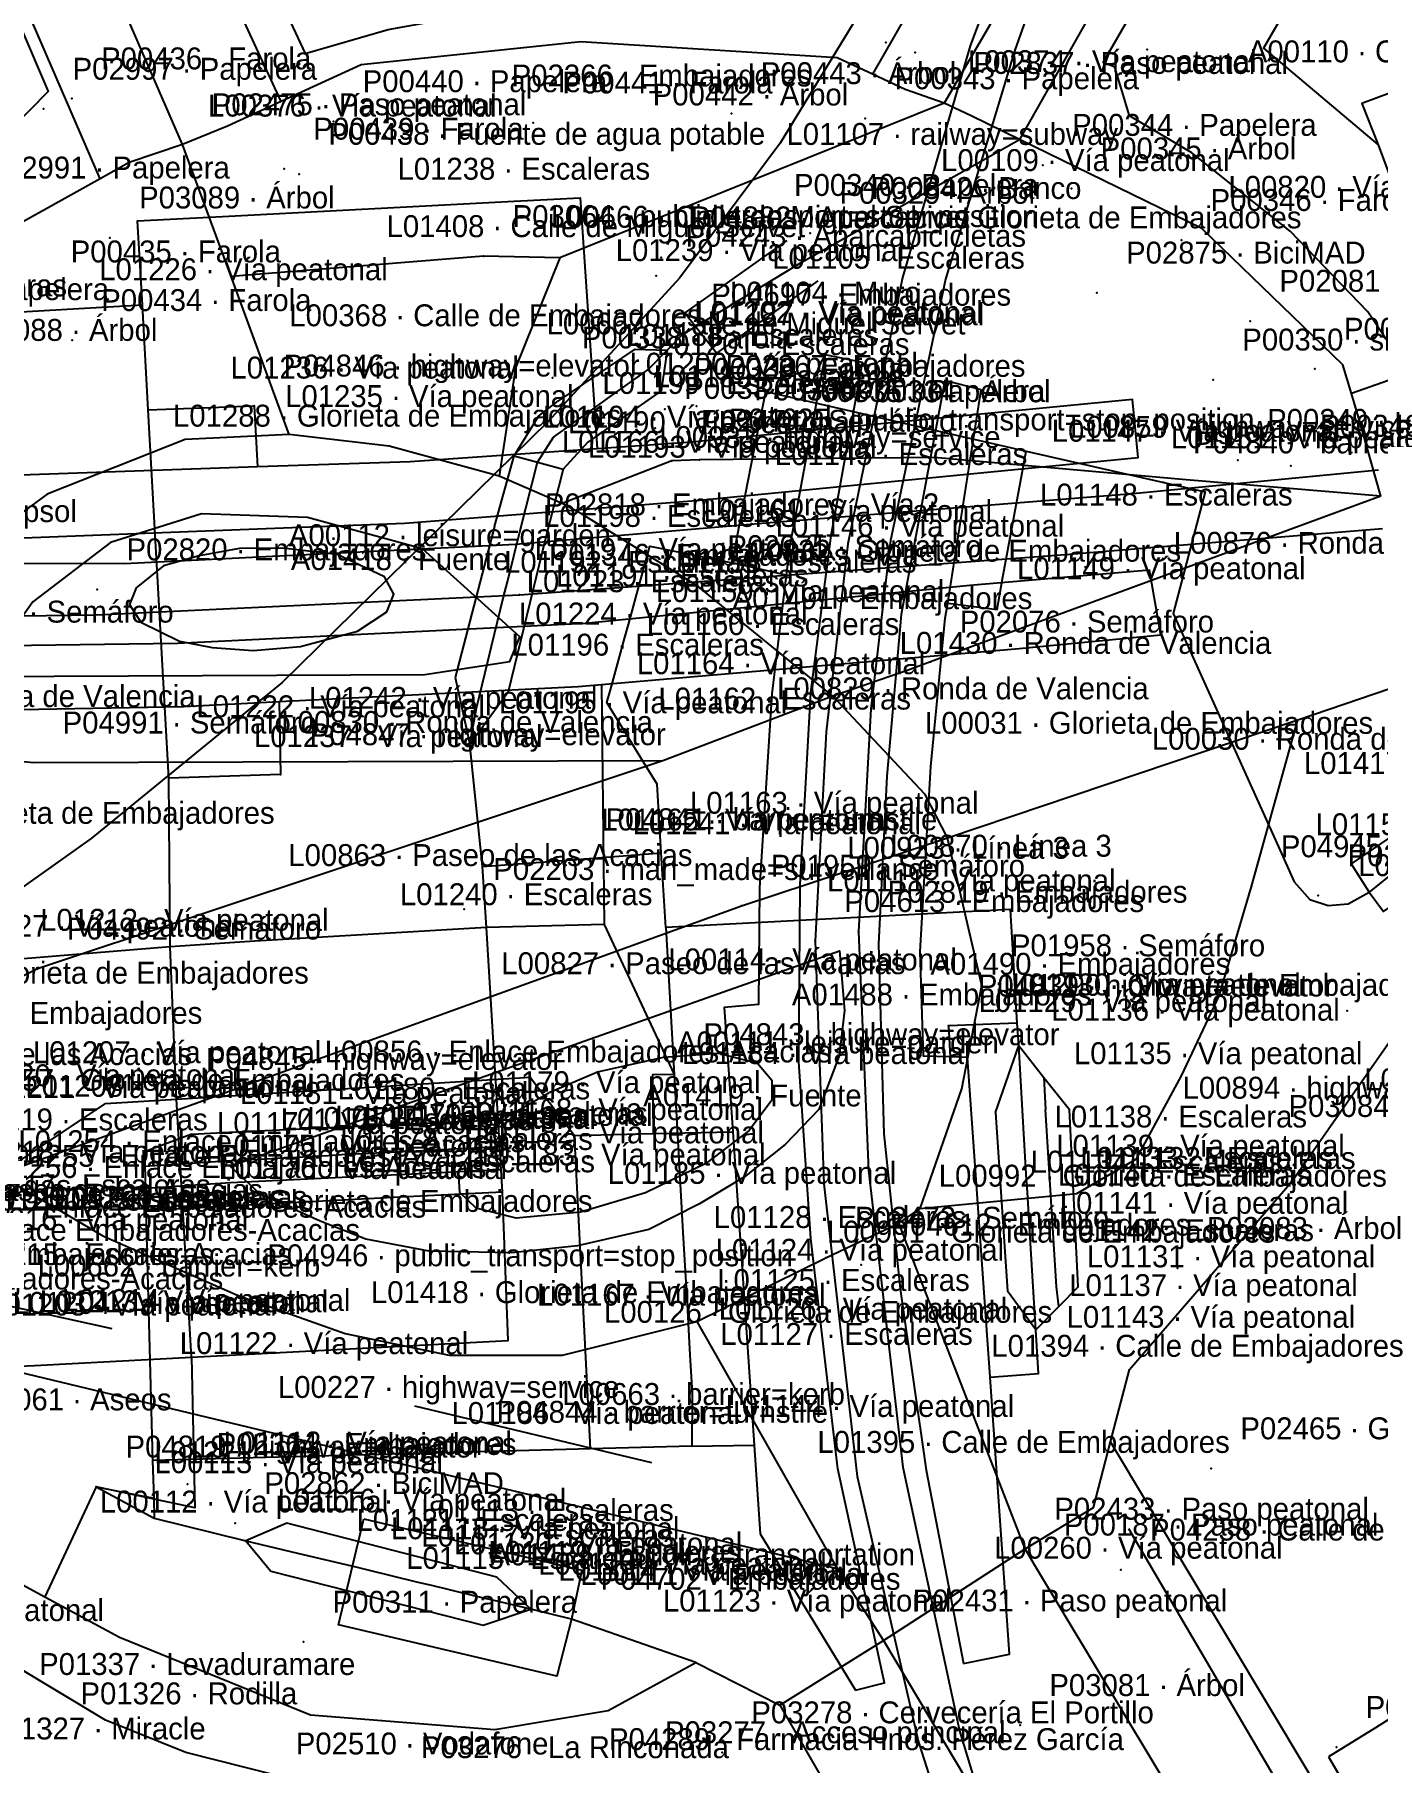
# Model space of a CAD drawing. Header units: metres. Extents: x 436207 to 441321, y 4465685 to 4475088.
# Drawn here: x 440352.9 to 440444.7, y 4472891.7 to 4473009.9 of the extents above; entities that cross this region are included whole.
import ezdxf

# ---------------------------------------------------------------- set-up
doc = ezdxf.new("R2010")
doc.units = ezdxf.units.M
for name, color, linetype, true_color in [('G_A_EDI', 7, 'CONTINUOUS', 0xa4a4a4), ('G_A_EQU', 7, 'CONTINUOUS', 0x8e5aa4), ('G_A_MOB', 7, 'CONTINUOUS', 0x268c9e), ('G_A_TRA', 7, 'CONTINUOUS', 0x376b91), ('G_A_VER', 7, 'CONTINUOUS', 0x4d745d), ('G_L_ACC', 7, 'CONTINUOUS', 0xe68241), ('G_L_BAR', 7, 'CONTINUOUS', 0x333333), ('G_L_EQU', 7, 'CONTINUOUS', 0x8e5aa4), ('G_L_INF', 7, 'CONTINUOUS', 0x777777), ('G_L_TRA', 7, 'CONTINUOUS', 0x376b91), ('G_L_UMB', 7, 'CONTINUOUS', 0x9e6a39), ('G_L_VER', 7, 'CONTINUOUS', 0x4d745d), ('G_L_VIA', 7, 'CONTINUOUS', 0x555555), ('G_P_ACC', 7, 'CONTINUOUS', 0xe68241), ('G_P_BAR', 7, 'CONTINUOUS', 0x333333), ('G_P_COM', 7, 'CONTINUOUS', 0xce3b37), ('G_P_EQU', 7, 'CONTINUOUS', 0x8e5aa4), ('G_P_INF', 7, 'CONTINUOUS', 0x777777), ('G_P_MOB', 7, 'CONTINUOUS', 0x268c9e), ('G_P_TRA', 7, 'CONTINUOUS', 0x376b91), ('G_P_VER', 7, 'CONTINUOUS', 0x4d745d), ('T_A_EDI', 7, 'CONTINUOUS', 0xa4a4a4), ('T_A_EQU', 7, 'CONTINUOUS', 0x8e5aa4), ('T_A_MOB', 7, 'CONTINUOUS', 0x268c9e), ('T_A_TRA', 7, 'CONTINUOUS', 0x376b91), ('T_A_VER', 7, 'CONTINUOUS', 0x4d745d), ('T_L_ACC', 7, 'CONTINUOUS', 0xe68241), ('T_L_BAR', 7, 'CONTINUOUS', 0x333333), ('T_L_INF', 7, 'CONTINUOUS', 0x777777), ('T_L_TRA', 7, 'CONTINUOUS', 0x376b91), ('T_L_UMB', 7, 'CONTINUOUS', 0x9e6a39), ('T_L_VIA', 7, 'CONTINUOUS', 0x555555), ('T_P_ACC', 7, 'CONTINUOUS', 0xe68241), ('T_P_BAR', 7, 'CONTINUOUS', 0x333333), ('T_P_COM', 7, 'CONTINUOUS', 0xce3b37), ('T_P_EQU', 7, 'CONTINUOUS', 0x8e5aa4), ('T_P_INF', 7, 'CONTINUOUS', 0x777777), ('T_P_MOB', 7, 'CONTINUOUS', 0x268c9e), ('T_P_TRA', 7, 'CONTINUOUS', 0x376b91), ('T_P_UMB', 7, 'CONTINUOUS', 0x9e6a39), ('T_P_VER', 7, 'CONTINUOUS', 0x4d745d)]:
    doc.layers.add(name, color=color, linetype=linetype, true_color=true_color)

msp = doc.modelspace()

# ---------------------------------------------------------------- linework, layer by layer
at = {"layer": 'G_A_EDI'}
for points in [[(440386.56, 4473011.89), (440386.04, 4473017.34), (440380.39, 4473016.28), (440374.16, 4473029.62), (440363.88, 4473024.68), (440371.38, 4473008.63), (440377.04, 4473010.27), (440382.61, 4473011.27)], [(440461.31, 4473011.77), (440443.66, 4473005.21), (440444.79, 4473002.37), (440449.79, 4472988.93), (440459.22, 4472992.44), (440468.26, 4472995.8), (440462.11, 4473009.95)], [(440375.38, 4472908.34), (440390.3, 4472904.83), (440389.59, 4472901.49), (440388.58, 4472897.58), (440373.66, 4472901.09)], [(440441.38, 4472892.06), (440444.39, 4472886.93), (440447.41, 4472881.76), (440451.33, 4472884.2), (440463.08, 4472891.51), (440466.33, 4472893.52), (440460.35, 4472903.76), (440458.67, 4472902.66), (440454.5, 4472900.21), (440447.88, 4472896.08), (440445.28, 4472894.47), (440444.6, 4472894.05)], [(440347.94, 4472901.25), (440341.04, 4472891.26), (440356.34, 4472865.8), (440362.04, 4472873.9), (440359.61, 4472878.46), (440361.73, 4472878.71), (440363.24, 4472880.52), (440363.16, 4472882.76), (440367.98, 4472882.4), (440373.52, 4472890.28), (440369.44, 4472890.79), (440363.21, 4472892.36), (440357.7, 4472894.56), (440351.53, 4472898.28)]]:
    msp.add_lwpolyline(points, close=True, dxfattribs=at)
at = {"layer": 'G_A_EQU'}
msp.add_lwpolyline([(440449.79, 4472988.93), (440447.87, 4472988.15), (440446.35, 4472987.52), (440444.07, 4472990.95), (440438.76, 4472996.46), (440432.03, 4473001.84), (440427.77, 4473004.35), (440426.76, 4473007.69), (440425.97, 4473008), (440435.84, 4473025.09), (440440.03, 4473014.33), (440436.95, 4473008.99), (440444.79, 4473002.37)], close=True, dxfattribs=at)
at = {"layer": 'G_A_MOB'}
for points in [[(440366.89, 4472974.76), (440364.11, 4472974.24), (440361.69, 4472973.57), (440359.8, 4472972.07), (440359.36, 4472970.91), (440360.12, 4472969.72), (440362.77, 4472968.41), (440365, 4472967.97), (440367.82, 4472967.76), (440371.06, 4472968.05), (440374.96, 4472969.1), (440376.95, 4472970.42), (440377.43, 4472971.63), (440376.79, 4472972.82), (440373.56, 4472974.35), (440369.85, 4472974.78)], [(440391.38, 4472938.93), (440395.88, 4472939.95), (440399.65, 4472940.21), (440402.31, 4472939.54), (440403.29, 4472938.36), (440403.3, 4472936.99), (440401.75, 4472934.92), (440398.78, 4472932.67), (440394.66, 4472930.66), (440390.21, 4472929.33), (440385.81, 4472928.93), (440383.07, 4472929.6), (440381.95, 4472930.69), (440381.87, 4472932.19), (440383.3, 4472934.22), (440385.4, 4472936), (440388.11, 4472937.54)]]:
    msp.add_lwpolyline(points, close=True, dxfattribs=at)
at = {"layer": 'G_A_TRA'}
for points in [[(440409.02, 4472896.62), (440411.01, 4472897.12), (440407.82, 4472911.77), (440405.96, 4472927.54), (440405.14, 4472939.62), (440405.24, 4472951.74), (440405.97, 4472964.89), (440407.36, 4472975.65), (440409.51, 4472987.48), (440406.95, 4472988.01), (440404.51, 4472974.83), (440404.29, 4472972.93), (440403.3, 4472964.8), (440402.45, 4472951.54), (440402.39, 4472943.55), (440400.05, 4472943.35), (440400.63, 4472934.84), (440402.09, 4472913.38), (440402.5, 4472907.33)], [(440416.42, 4472898.44), (440419.56, 4472899.09), (440418.23, 4472918.04), (440416.7, 4472939.92), (440415.5, 4472939.96), (440413.68, 4472940.01), (440413.46, 4472947.15), (440414.19, 4472959.84), (440415.17, 4472969.98), (440415.34, 4472971), (440417.63, 4472985.6), (440415.13, 4472986.24), (440412.16, 4472970.23), (440411.16, 4472959.18), (440410.61, 4472947.68), (440410.97, 4472934.7), (440412.08, 4472924.09), (440413.85, 4472911.67)], [(440250.55, 4472984.21), (440250.24, 4472980.24), (440270.71, 4472978.14), (440297.2, 4472976.22), (440324.43, 4472975.55), (440349.12, 4472975.36), (440378.19, 4472976.49), (440398.13, 4472978.04), (440428.37, 4472980.99), (440427.98, 4472984.95), (440397.8, 4472982.02), (440391.36, 4472981.58), (440378.56, 4472980.69), (440368.11, 4472980.33), (440349.3, 4472979.68), (440325.29, 4472979.87), (440318, 4472980.05), (440297.64, 4472980.55), (440271.48, 4472982.57)], [(440249.44, 4472972.89), (440248.84, 4472968.35), (440278.29, 4472965.51), (440308.32, 4472963.91), (440317.42, 4472963.76), (440336.99, 4472963.45), (440363.06, 4472963.93), (440369.59, 4472964.27), (440390.04, 4472965.31), (440391.64, 4472965.44), (440420.22, 4472967.9), (440429.91, 4472968.84), (440429.14, 4472973.27), (440416.84, 4472972.23), (440390.53, 4472969.61), (440362.64, 4472968.24), (440336, 4472967.89), (440308.36, 4472968.33), (440278.78, 4472970.04)]]:
    msp.add_lwpolyline(points, close=True, dxfattribs=at)
at = {"layer": 'G_A_VER'}
for points in [[(440349.11, 4472966), (440379.56, 4472966.13), (440385.37, 4472967.01), (440386.05, 4472968.71), (440379.41, 4472974.73), (440371.53, 4472976.87), (440364.27, 4472977.13), (440358.05, 4472975.17), (440352.74, 4472971.1)], [(440366.24, 4472932.48), (440407.93, 4472947.21), (440408.27, 4472943.13), (440407.9, 4472940.03), (440406.51, 4472936.36), (440404.21, 4472933.97), (440401.43, 4472931.76), (440398.36, 4472929.9), (440394.88, 4472928.15), (440390.01, 4472927.03), (440385.52, 4472926.56), (440379.85, 4472926.66), (440375.52, 4472927.49), (440372.4, 4472928.71), (440368.3, 4472930.57)]]:
    msp.add_lwpolyline(points, close=True, dxfattribs=at)
at = {"layer": 'G_L_ACC'}
for points in [[(440365.71, 4472997.47), (440385.67, 4472998.51)], [(440405.51, 4472994.43), (440397.16, 4472989.37)], [(440393.93, 4472988.4), (440388.66, 4472984.84)], [(440392.05, 4472985.01), (440394.82, 4472986.98)], [(440395.72, 4472985.55), (440390.71, 4472982.02)], [(440388.36, 4472982.36), (440391.06, 4472984.29)], [(440400.93, 4472975.54), (440402.08, 4472981.38)], [(440419.09, 4472972.68), (440420.2, 4472978.7)], [(440384.33, 4472976.26), (440381.64, 4472965.92)], [(440385.21, 4472972.47), (440386.09, 4472975.99)], [(440387.8, 4472975.35), (440385.26, 4472964.94)], [(440393.49, 4472969.55), (440394.34, 4472972.65)], [(440384.13, 4472968.07), (440384.94, 4472971.44)], [(440392.26, 4472965.07), (440393.23, 4472968.6)], [(440383.09, 4472963.82), (440383.87, 4472967.02)], [(440394.53, 4472960.13), (440392.56, 4472963.33)], [(440437.96, 4472954.34), (440439.05, 4472951.93)], [(440446.28, 4472952.95), (440444.18, 4472951.23)], [(440383.77, 4472948.81), (440367.93, 4472947.88)], [(440418.61, 4472936.16), (440419.42, 4472923.92)], [(440422.78, 4472924.23), (440422.02, 4472936.37)], [(440424.26, 4472924.22), (440423.67, 4472936.36)], [(440366.18, 4472934.8), (440377, 4472935.31)], [(440420.73, 4472931.56), (440420.55, 4472934.69)], [(440369.92, 4472933.05), (440372.94, 4472933.22)], [(440373.85, 4472933.27), (440377.21, 4472933.44)], [(440366.28, 4472932.87), (440369.12, 4472933.01)], [(440377.26, 4472931.86), (440366.27, 4472931.33)], [(440377.41, 4472930.34), (440366.43, 4472929.77)], [(440420.97, 4472927.6), (440420.79, 4472930.71)], [(440397.22, 4472927.95), (440397.42, 4472924.55)], [(440421.2, 4472923.85), (440421.02, 4472926.85)], [(440397.48, 4472923.48), (440397.65, 4472920.41)], [(440397.69, 4472919.56), (440397.84, 4472916.95)], [(440384.49, 4472904.35), (440370.12, 4472908.04)], [(440370.84, 4472906), (440374.93, 4472905.03)], [(440375.56, 4472904.87), (440379.08, 4472904.02)], [(440369.02, 4472904.76), (440383.56, 4472901.07)], [(440380.01, 4472903.8), (440383.82, 4472902.88)]]:
    msp.add_lwpolyline(points, dxfattribs=at)
at = {"layer": 'G_L_BAR'}
for points in [[(440363.88, 4473024.68), (440371.38, 4473008.63), (440377.04, 4473010.27), (440382.61, 4473011.27), (440386.56, 4473011.89), (440390.55, 4473011.9), (440394, 4473012.03), (440402.73, 4473011.71), (440410.1, 4473010.73), (440430.43, 4473046.78), (440442.26, 4473066.48), (440457.5, 4473094.77), (440452.41, 4473103.62)], [(440404.32, 4472995.82), (440397.36, 4472990.87), (440399.54, 4472988.12), (440406.46, 4472993.06)], [(440447.45, 4472956.25), (440442.93, 4472953.18), (440444.18, 4472951.23), (440445.16, 4472949.92), (440449.75, 4472953.03)], [(440343.96, 4472924.49), (440358.15, 4472921.37)], [(440378.85, 4472916.08), (440395.07, 4472912.21)]]:
    msp.add_lwpolyline(points, dxfattribs=at)
at = {"layer": 'G_L_EQU'}
msp.add_lwpolyline([(440176.23, 4473010.22), (440185.01, 4473048.83), (440217.59, 4473061.96), (440225.9, 4473065.69), (440234.64, 4473069.56), (440239.32, 4473058.86), (440316.31, 4473093.63), (440323.29, 4473077.31), (440343.96, 4473028.98), (440353.79, 4473006.02), (440333.57, 4472985.45), (440329.37, 4472980.76), (440325.05, 4472973.26), (440176.23, 4473010.22)], dxfattribs=at)
at = {"layer": 'G_L_INF'}
for points in [[(440366.31, 4472993.37), (440362.98, 4473002.4), (440335.71, 4473065.14), (440313.61, 4473115.97), (440308.53, 4473127.66), (440305.99, 4473133.51), (440290.58, 4473170.6), (440284.32, 4473185.67), (440284.02, 4473186.39), (440282.03, 4473191.03), (440280.58, 4473194.18)], [(440370.27, 4472982.56), (440366.31, 4472993.37)]]:
    msp.add_lwpolyline(points, dxfattribs=at)
at = {"layer": 'G_L_TRA'}
for points in [[(440529.88, 4473200.12), (440465.2, 4473096.97), (440461.6, 4473091.13), (440450.56, 4473073.18), (440428.98, 4473038.12), (440421.62, 4473021.85), (440416.88, 4473009.14)], [(440532.56, 4473198.75), (440467.4, 4473095.02), (440431.7, 4473037.67), (440424.48, 4473021.72), (440419.93, 4473008.86)], [(440444.8, 4472980.12), (440428.01, 4472978.49), (440402.61, 4472976.46), (440385.77, 4472975.02), (440358.99, 4472973.71), (440313.17, 4472973.78), (440280.98, 4472975.69), (440250.57, 4472977.88), (439655.12, 4473120.1)], [(439654.56, 4473117.13), (440249.68, 4472974.22), (440280.5, 4472971.62), (440313.82, 4472969.65), (440357.08, 4472970.21), (440386.04, 4472971.57), (440423.39, 4472974.34), (440445.09, 4472976.11)], [(440461.6, 4473091.13), (440453.68, 4473082.69), (440445.2, 4473074.71), (440439.1, 4473066.25), (440427.44, 4473046.51), (440419.12, 4473029.13), (440411.84, 4473015.57), (440403.88, 4473002.48), (440396.98, 4472993.25), (440388.03, 4472983.46), (440369.79, 4472965.58), (440356.73, 4472954.91), (440342.99, 4472945.16), (440320.22, 4472929.24)], [(440416.88, 4473009.14), (440412.24, 4472993.29), (440408.49, 4472975.08), (440407.03, 4472962.21), (440406.26, 4472947.87), (440406.87, 4472931.28), (440409.15, 4472911.24), (440413.26, 4472893.37)], [(440419.93, 4473008.86), (440415.18, 4472993.18), (440411.42, 4472975.3), (440410.08, 4472963.77), (440409.22, 4472948.51), (440409.91, 4472932.18), (440412.26, 4472911.88), (440416.14, 4472893.83)], [(440625.98, 4472712.04), (440613.29, 4472712.48), (440602.21, 4472713.74), (440590.3, 4472715.51), (440579.98, 4472717.6), (440569.92, 4472720.26), (440562.22, 4472722.76), (440549.32, 4472727.97), (440537.77, 4472733.33), (440526.82, 4472739.1), (440517.62, 4472744.7), (440510.18, 4472749.61), (440500.66, 4472756.71), (440489.65, 4472766.59), (440479.9, 4472776.2), (440466.51, 4472792.38), (440459.52, 4472802.23), (440446.91, 4472821.57), (440432.66, 4472846.11), (440423.56, 4472863.92), (440418.21, 4472877.77), (440413.26, 4472893.37)], [(440416.14, 4472893.83), (440421.14, 4472877.33), (440426.38, 4472864.8), (440435.61, 4472847.14), (440449.65, 4472823.22), (440462.34, 4472803.37), (440469.28, 4472793.62), (440482.1, 4472778.12), (440491.6, 4472768.58), (440502.61, 4472759.21), (440511.88, 4472752.27), (440519.57, 4472747.03), (440528.59, 4472741.52), (440539.22, 4472735.74), (440551.1, 4472730.29), (440562.08, 4472725.94), (440570.62, 4472722.95), (440580.43, 4472720.44), (440590.57, 4472718.35), (440602.07, 4472716.76), (440613.32, 4472715.58), (440625.41, 4472715.14)]]:
    msp.add_lwpolyline(points, dxfattribs=at)
at = {"layer": 'G_L_UMB'}
msp.add_lwpolyline([(440391.82, 4472949.01), (440396.62, 4472938.76)], dxfattribs=at)
at = {"layer": 'G_L_VER'}
msp.add_lwpolyline([(440427.71, 4472907.68), (440462.11, 4472848.98)], dxfattribs=at)
at = {"layer": 'G_L_VIA'}
for points in [[(440357.34, 4473000.06), (440308.1, 4473113.8), (440299.65, 4473133.3), (440285.18, 4473168.55), (440279.08, 4473183.4), (440278.66, 4473184.41), (440277.62, 4473186.95)], [(440369.73, 4473005.35), (440310.14, 4473134.18)], [(440464.91, 4473090.46), (440461.08, 4473083.96), (440415.09, 4473005.23), (440388.79, 4472994.64)], [(440455.86, 4473086.84), (440430.38, 4473042.4), (440410.18, 4473007.21)], [(440464.52, 4473080.95), (440420.25, 4473002.73)], [(440506.52, 4473010.25), (440504.87, 4473007.13), (440442.97, 4472985.37)], [(440412.43, 4473006.16), (440410.18, 4473007.21), (440407.77, 4473008.34), (440390.23, 4473009.42), (440375.21, 4473007.86), (440369.73, 4473005.35), (440366.05, 4473003.66)], [(440416.93, 4473004.37), (440415.09, 4473005.23), (440412.43, 4473006.16)], [(440443.45, 4472983.75), (440442.97, 4472985.37), (440442.38, 4472987.31), (440432.73, 4472996.66), (440420.25, 4473002.73), (440416.93, 4473004.37)], [(440366.05, 4473003.66), (440362.98, 4473002.4), (440359.33, 4473001.17)], [(440405.51, 4472994.43), (440420.25, 4473002.73)], [(440359.33, 4473001.17), (440357.34, 4473000.06), (440351.12, 4472996.58), (440337.6, 4472984.46), (440326.18, 4472970.98), (440313.17, 4472973.78), (440311.37, 4472965.79), (440307.72, 4472955.98), (440303.7, 4472947.03)], [(440385.67, 4472998.51), (440390.19, 4472998.74), (440391.36, 4472981.58)], [(440363.6, 4472919.42), (440362.58, 4472937.07), (440362.13, 4472947.5), (440362.05, 4472959.04), (440360.64, 4472984.23), (440360.24, 4472991.4), (440359.91, 4472997.17), (440365.71, 4472997.47)], [(440383.57, 4472994.75), (440366.31, 4472993.37)], [(440388.79, 4472994.64), (440383.57, 4472994.75)], [(440388.79, 4472994.64), (440385.77, 4472987.11), (440384.64, 4472979.71)], [(440360.24, 4472991.4), (440350.32, 4472990.83)], [(440394.82, 4472986.98), (440396.13, 4472988.33), (440397.16, 4472989.37)], [(440393.93, 4472988.4), (440396.13, 4472988.33), (440395.72, 4472985.55)], [(440402.08, 4472981.38), (440402.89, 4472985.5), (440420.71, 4472981.41), (440430.12, 4472979.26), (440432.94, 4472978.62), (440430.77, 4472970.31), (440437.96, 4472954.34)], [(440360.64, 4472984.23), (440367.89, 4472984.52)], [(440367.89, 4472984.52), (440368.11, 4472980.33)], [(440384.33, 4472976.26), (440385.67, 4472981.09), (440387.34, 4472983.8), (440388.66, 4472984.84)], [(440391.06, 4472984.29), (440392.05, 4472985.01)], [(440444.98, 4472978.34), (440443.45, 4472983.75)], [(440388.95, 4472977.83), (440384.64, 4472979.71), (440377.11, 4472981.76), (440370.27, 4472982.56), (440363.16, 4472982.22), (440353.71, 4472978.46), (440348.62, 4472974.72), (440342.98, 4472967.68), (440339.7, 4472961.39)], [(440386.09, 4472975.99), (440387.27, 4472980.66), (440388.36, 4472982.36)], [(440390.71, 4472982.02), (440389.03, 4472980.19), (440387.8, 4472975.35)], [(440385.67, 4472981.09), (440387.27, 4472980.66), (440389.03, 4472980.19)], [(440398.36, 4472980.83), (440396.46, 4472980.74), (440388.95, 4472977.83)], [(440444.98, 4472978.34), (440431.64, 4472979.44), (440414.41, 4472980.99), (440398.36, 4472980.83)], [(440420.2, 4472978.7), (440420.71, 4472981.41)], [(440444.98, 4472978.34), (440414.16, 4472967), (440412.63, 4472966.43)], [(440407.48, 4472964.65), (440398.26, 4472972.16), (440390.27, 4472977.13), (440388.95, 4472977.83)], [(440394.34, 4472972.65), (440394.96, 4472974.9), (440400.58, 4472973.78)], [(440404.29, 4472972.93), (440400.58, 4472973.78), (440400.93, 4472975.54)], [(440384.94, 4472971.44), (440385.21, 4472972.47)], [(440415.34, 4472971), (440418.71, 4472970.57), (440419.09, 4472972.68)], [(440393.23, 4472968.6), (440393.49, 4472969.55)], [(440383.87, 4472967.02), (440384.13, 4472968.07)], [(440412.63, 4472966.43), (440407.48, 4472964.65)], [(440381.64, 4472965.92), (440382.65, 4472961.36), (440385.26, 4472964.94)], [(440391.64, 4472965.44), (440391.82, 4472949.01), (440383.77, 4472948.81)], [(440439.29, 4472963.02), (440447.73, 4472965.91)], [(440369.59, 4472964.27), (440369.68, 4472959.29)], [(440392.56, 4472963.33), (440392.02, 4472964.21), (440392.26, 4472965.07)], [(440407.48, 4472964.65), (440395.85, 4472960.21)], [(440415.31, 4472954.95), (440413.79, 4472957.92), (440407.48, 4472964.65)], [(440345.93, 4472921.9), (440346.08, 4472918.49), (440347.79, 4472918.59), (440349.45, 4472918.67), (440351.33, 4472918.77), (440352.85, 4472918.85), (440363.6, 4472919.42), (440385.25, 4472920.56), (440384.87, 4472930.71), (440384.78, 4472932.22), (440384.69, 4472933.82), (440384.57, 4472935.66), (440383.77, 4472948.81), (440383.51, 4472953), (440382.65, 4472961.36), (440383.09, 4472963.82)], [(440415.31, 4472954.95), (440439.29, 4472963.02)], [(440436.13, 4472951.62), (440439.29, 4472963.02)], [(440395.85, 4472960.21), (440352.78, 4472960.09), (440339.7, 4472961.39)], [(440450.25, 4472959.16), (440459.94, 4472961.28), (440512.77, 4472860.16), (440472.33, 4472843.99), (440467.11, 4472845.76), (440426.47, 4472913.61)], [(440395.85, 4472960.21), (440353.07, 4472945.99), (440341.28, 4472940.15)], [(440369.68, 4472959.29), (440362.05, 4472959.04)], [(440396.06, 4472948.82), (440395.74, 4472953.92), (440395.45, 4472958.63), (440394.53, 4472960.13)], [(440426.47, 4472913.61), (440427.78, 4472918.57), (440438.88, 4472931.44), (440447.82, 4472944.23), (440452.84, 4472952.2), (440451.09, 4472956.88), (440450.25, 4472959.16)], [(440350.4, 4472931.91), (440401.23, 4472950.29), (440415.31, 4472954.95)], [(440413.45, 4472929.58), (440416.29, 4472937.77), (440417.66, 4472944.84), (440415.31, 4472954.95)], [(440383.51, 4472953), (440389.93, 4472953.47), (440395.74, 4472953.92)], [(440413.45, 4472929.58), (440424.17, 4472930.62), (440428.26, 4472932.98), (440431.32, 4472938.66), (440433.9, 4472944.14), (440436.13, 4472951.62)], [(440439.05, 4472951.93), (440440.11, 4472950.73), (440441.36, 4472950.32), (440442.73, 4472950.43), (440444.18, 4472951.23)], [(440420.55, 4472934.69), (440420.19, 4472940.73), (440420.09, 4472942.26), (440419.62, 4472950.04), (440396.06, 4472948.82), (440396.62, 4472938.76), (440397.22, 4472927.95)], [(440367.93, 4472947.88), (440362.13, 4472947.5), (440347.91, 4472946.32), (440348.29, 4472937.43), (440348.49, 4472932.95)], [(440303.7, 4472947.03), (440304.31, 4472932.76), (440305.15, 4472926.51), (440307.91, 4472919.24), (440310.49, 4472910.66), (440316.71, 4472909.34), (440325.15, 4472893.48), (440330.89, 4472896.61), (440335.12, 4472898.94), (440347.98, 4472906.04), (440353.55, 4472903.02), (440358.68, 4472900.25), (440371.73, 4472894.94), (440384.35, 4472893.93), (440392.1, 4472895.22), (440398.11, 4472898.51), (440403.84, 4472895.6)], [(440420.09, 4472942.26), (440415.4, 4472942.09)], [(440415.4, 4472942.09), (440415.5, 4472939.96)], [(440418.61, 4472936.16), (440420.19, 4472940.73), (440421.92, 4472938.56), (440423.67, 4472936.36)], [(440350.99, 4472932.27), (440357.72, 4472936.77), (440362.58, 4472937.07), (440386.76, 4472938.58), (440389.8, 4472934.58)], [(440396.62, 4472938.76), (440395.13, 4472938.74), (440395.19, 4472934.71)], [(440421.92, 4472938.56), (440422.02, 4472936.37)], [(440377, 4472935.31), (440384.57, 4472935.66)], [(440363.62, 4472934.68), (440360.37, 4472933.46), (440360.4, 4472932.48), (440360.44, 4472930.95), (440360.47, 4472929.43), (440360.93, 4472912.35), (440361.01, 4472909.76), (440361.03, 4472908.4), (440367.32, 4472906.84), (440370.84, 4472906)], [(440363.62, 4472934.68), (440366.18, 4472934.8)], [(440390.89, 4472913.14), (440389.8, 4472934.58), (440395.19, 4472934.71), (440400.63, 4472934.84)], [(440372.94, 4472933.22), (440373.85, 4472933.27)], [(440377.21, 4472933.44), (440384.69, 4472933.82)], [(440360.4, 4472932.48), (440366.28, 4472932.87)], [(440369.12, 4472933.01), (440369.92, 4472933.05)], [(440384.78, 4472932.22), (440377.26, 4472931.86)], [(440350.4, 4472931.91), (440357.53, 4472927.72), (440366.78, 4472923.63)], [(440366.27, 4472931.33), (440360.44, 4472930.95)], [(440420.79, 4472930.71), (440420.73, 4472931.56)], [(440366.43, 4472929.77), (440360.47, 4472929.43)], [(440384.87, 4472930.71), (440377.41, 4472930.34)], [(440398.17, 4472921.86), (440406.99, 4472926.2), (440412, 4472928.59)], [(440412, 4472928.59), (440413.45, 4472929.58)], [(440420.63, 4472906.29), (440412, 4472928.59)], [(440421.02, 4472926.85), (440420.97, 4472927.6)], [(440327.24, 4472924.3), (440407.78, 4472904.94)], [(440397.42, 4472924.55), (440397.48, 4472923.48)], [(440418.23, 4472918.04), (440421.54, 4472918.29), (440421.36, 4472921.29), (440421.2, 4472923.85)], [(440424.26, 4472924.22), (440422.93, 4472922.88), (440421.36, 4472921.29), (440419.42, 4472923.92)], [(440422.93, 4472922.88), (440422.78, 4472924.23)], [(440366.78, 4472923.63), (440374.1, 4472921.03), (440381.23, 4472919.55)], [(440381.23, 4472919.55), (440388.97, 4472919.55), (440398.17, 4472921.86)], [(440398.17, 4472921.86), (440403.69, 4472912.14), (440407.78, 4472904.94), (440410.94, 4472900.01)], [(440397.65, 4472920.41), (440397.69, 4472919.56)], [(440363.6, 4472919.42), (440363.82, 4472909.11), (440357.08, 4472910.54)], [(440397.84, 4472916.95), (440397.82, 4472913.32), (440402.09, 4472913.38)], [(440397.82, 4472913.32), (440390.89, 4472913.14), (440382.46, 4472912.92), (440360.93, 4472912.35)], [(440403.84, 4472895.6), (440410.94, 4472900.01), (440420.63, 4472906.29), (440425.3, 4472909.13), (440426.47, 4472913.61)], [(440357.08, 4472910.54), (440353.55, 4472903.02)], [(440357.08, 4472910.54), (440361.01, 4472909.76)], [(440357.08, 4472910.54), (440361.03, 4472908.4)], [(440370.12, 4472908.04), (440367.32, 4472906.84), (440369.02, 4472904.76)], [(440554.12, 4472678.75), (440503.38, 4472761.72), (440499.29, 4472768.87), (440468.91, 4472824.96), (440464.58, 4472833.06), (440449.56, 4472858.16), (440421.28, 4472905.2), (440420.63, 4472906.29)], [(440374.93, 4472905.03), (440375.56, 4472904.87)], [(440379.08, 4472904.02), (440380.01, 4472903.8)], [(440383.56, 4472901.07), (440386.81, 4472902.16), (440384.49, 4472904.35)], [(440386.81, 4472902.16), (440383.82, 4472902.88)], [(440389.59, 4472901.49), (440386.81, 4472902.16)], [(440398.11, 4472898.51), (440389.59, 4472901.49)], [(440410.94, 4472900.01), (440430.31, 4472867.57), (440453.64, 4472828.79), (440458.69, 4472820.05), (440487.78, 4472769.77), (440497.05, 4472753.76), (440539.45, 4472680.64), (440543.52, 4472673.63)], [(440403.84, 4472895.6), (440443.1, 4472827.53), (440444, 4472825.95), (440444.4, 4472820.68)]]:
    msp.add_lwpolyline(points, dxfattribs=at)
at = {"layer": 'G_P_ACC'}
for p in [(440355.41, 4473005.54), (440415.09, 4473005.23), (440386.97, 4473003.89), (440362.98, 4473002.4), (440369.93, 4473000.73), (440431.32, 4472995.85), (440353.33, 4472992.33), (440355.42, 4472989), (440388.3, 4472986.44), (440367.89, 4472984.52), (440395.97, 4472984.29), (440396.46, 4472980.74), (440435.19, 4472980.8), (440398.26, 4472972.16), (440414.16, 4472967), (440369.68, 4472959.29), (440401.23, 4472950.29), (440353.07, 4472945.99), (440417.66, 4472944.84), (440415.4, 4472942.09), (440396.62, 4472938.76), (440362.58, 4472937.07), (440406.99, 4472926.2), (440420.63, 4472906.29), (440421.28, 4472905.2), (440410.94, 4472900.01)]:
    msp.add_point(p, dxfattribs=at)
at = {"layer": 'G_P_BAR'}
for p in [(440430.12, 4472979.26), (440389.93, 4472953.47), (440382.46, 4472912.92)]:
    msp.add_point(p, dxfattribs=at)
at = {"layer": 'G_P_COM'}
for p in [(440433.49, 4472986.3), (440433.36, 4472911.79), (440441.93, 4472892.72)]:
    msp.add_point(p, dxfattribs=at)
at = {"layer": 'G_P_EQU'}
for p in [(440428.99, 4473008.9), (440425.54, 4472992.25), (440366.58, 4472908.04), (440427.18, 4472904.86), (440354, 4472893.65), (440399.9, 4472892.35)]:
    msp.add_point(p, dxfattribs=at)
at = {"layer": 'G_P_INF'}
for p in [(440411.11, 4473009.38), (440436.03, 4472990.32), (440382.24, 4472950.06)]:
    msp.add_point(p, dxfattribs=at)
at = {"layer": 'G_P_MOB'}
for p in [(440413.11, 4473008.7), (440353.46, 4473004.83), (440409.69, 4473004.18), (440373.31, 4473003.98), (440421.85, 4473000.99), (440370.96, 4473000.38), (440402.82, 4472996.88), (440408.1, 4472996.67), (440395.73, 4472994.66), (440395.39, 4472993.4), (440403.29, 4472982.78), (440371.25, 4472899.92)]:
    msp.add_point(p, dxfattribs=at)
at = {"layer": 'G_P_TRA'}
for p in [(440383.5, 4473004.37), (440383.57, 4472994.75), (440397.16, 4472989.37), (440398.14, 4472984.5), (440398.36, 4472980.83), (440385.77, 4472975.02), (440357.15, 4472971.94), (440386.04, 4472971.57), (440436.13, 4472951.62), (440440.69, 4472951.01), (440444.18, 4472951.23), (440406.26, 4472947.87), (440409.22, 4472948.51), (440409.42, 4472925.73), (440366.78, 4472923.63), (440357.08, 4472910.54), (440363.32, 4472910.72), (440389.59, 4472901.49)]:
    msp.add_point(p, dxfattribs=at)
at = {"layer": 'G_P_VER'}
for p in [(440400.54, 4473004.53), (440393.15, 4473003.07), (440423.8, 4472999.38), (440358.01, 4472996.02), (440405.93, 4472996.34), (440440.45, 4472987.04), (440395.31, 4472982.99), (440400.1, 4472982.88), (440406.99, 4472982.76), (440438.81, 4472980.4), (440442.67, 4472943.12), (440436.65, 4472933.85), (440431.06, 4472925.5), (440420.29, 4472894.22)]:
    msp.add_point(p, dxfattribs=at)

# ---------------------------------------------------------------- texts
at = {"layer": 'T_A_EDI'}
msp.add_text('A01489 · building=transportation', height=1.5, dxfattribs=at).set_placement((440384.05, 4472905.16))
at = {"layer": 'T_A_EQU'}
msp.add_text('A00110 · Casa de Baños', height=1.5, dxfattribs=at).set_placement((440435.87, 4473008.02))
at = {"layer": 'T_A_MOB'}
for s, p in [('A01418 · Fuente', (440370.39, 4472973.27)), ('A01419 · Fuente', (440394.5, 4472936.57))]:
    msp.add_text(s, height=1.5, dxfattribs=at).set_placement(p)
at = {"layer": 'T_A_TRA'}
for s, p in [('A01491 · Embajadores', (440400.61, 4472970.6)), ('A01490 · Embajadores', (440414.15, 4472945.58)), ('A01488 · Embajadores', (440404.67, 4472943.48))]:
    msp.add_text(s, height=1.5, dxfattribs=at).set_placement(p)
at = {"layer": 'T_A_VER'}
for s, p in [('A00112 · leisure=garden', (440370.26, 4472974.91)), ('A00111 · leisure=garden', (440396.81, 4472940.2))]:
    msp.add_text(s, height=1.5, dxfattribs=at).set_placement(p)
at = {"layer": 'T_L_ACC'}
for s, p in [('L01238 · Escaleras', (440377.69, 4472999.99)), ('L01105 · Escaleras', (440403.33, 4472993.9)), ('L01225 · Escaleras', (440337.8, 4472992.01)), ('L01188 · Escaleras', (440393.3, 4472988.62)), ('L01201 · Escaleras', (440395.44, 4472987.99)), ('L01199 · Escaleras', (440391.71, 4472985.33)), ('L01189 · Escaleras', (440395.22, 4472985.79)), ('L01145 · Escaleras', (440403.5, 4472980.46)), ('L01148 · Escaleras', (440421.65, 4472977.69)), ('L01198 · Escaleras', (440387.65, 4472976.23)), ('L01192 · Escaleras', (440384.98, 4472973.09)), ('L01158 · Escaleras', (440395.91, 4472973.1)), ('L01191 · Escaleras', (440388.53, 4472972.15)), ('L01223 · Escaleras', (440386.53, 4472971.76)), ('L01160 · Escaleras', (440394.74, 4472968.83)), ('L01196 · Escaleras', (440385.48, 4472967.42)), ('L01162 · Escaleras', (440395.54, 4472963.73)), ('L01150 · Escaleras', (440440.5, 4472955.13)), ('L01240 · Escaleras', (440377.85, 4472950.34)), ('L01180 · Escaleras', (440373.59, 4472937.05)), ('L01169 · Escaleras', (440377.53, 4472935.35)), ('L01219 · Escaleras', (440347.42, 4472934.93)), ('L01173 · Escaleras', (440369.7, 4472934.94)), ('L01171 · Escaleras', (440373.43, 4472935.13)), ('L01138 · Escaleras', (440422.64, 4472935.13)), ('L01254 · Enlace Embajadores-Acacias', (440351.75, 4472933.44)), ('L01178 · Escaleras', (440373.77, 4472933.59)), ('L01256 · Enlace Embajadores-Acacias', (440349.1, 4472931.67)), ('L01177 · Escaleras', (440373.92, 4472932.06)), ('L01134 · Escaleras', (440421.01, 4472932.04)), ('L01133 · Escaleras', (440424.4, 4472932.3)), ('L01132 · Escaleras', (440425.96, 4472932.29)), ('L01140 · Escaleras', (440422.88, 4472931.15)), ('L01217 · Escaleras', (440347.62, 4472930.42)), ('L01210 · Escaleras', (440349.33, 4472929.44)), ('L01209 · Escaleras', (440350.87, 4472929.5)), ('L01205 · Escaleras', (440352.71, 4472929.57)), ('L01206 · Escaleras', (440354.22, 4472929.63)), ('L01128 · Escaleras', (440399.32, 4472928.25)), ('L01258 · Enlace Embajadores-Acacias', (440340.45, 4472927.37)), ('L01142 · Escaleras', (440423.11, 4472927.35)), ('L01215 · Escaleras', (440347.84, 4472925.71)), ('L01260 · Enlace Embajadores-Acacias', (440331.09, 4472924.04)), ('L01125 · Escaleras', (440399.56, 4472923.94)), ('L01127 · Escaleras', (440399.77, 4472920.25)), ('L01113 · Escaleras', (440379.31, 4472908.2)), ('L01121 · Escaleras', (440374.88, 4472907.52)), ('L01117 · Escaleras', (440379.32, 4472906.44)), ('L01115 · Escaleras', (440378.29, 4472904.92)), ('L01119 · Escaleras', (440383.91, 4472905.34))]:
    msp.add_text(s, height=1.5, dxfattribs=at).set_placement(p)
at = {"layer": 'T_L_BAR'}
for s, p in [('L01104 · Muro', (440400.44, 4472991.51)), ('L00662 · barrier=kerb', (440353.06, 4472924.93)), ('L00663 · barrier=kerb', (440388.96, 4472916.14))]:
    msp.add_text(s, height=1.5, dxfattribs=at).set_placement(p)
at = {"layer": 'T_L_INF'}
msp.add_text('L00368 · Calle de Embajadores', height=1.5, dxfattribs=at).set_placement((440370.29, 4472989.96))
at = {"layer": 'T_L_TRA'}
for s, p in [('L01107 · railway=subway', (440404.3, 4473002.37)), ('L00923 · Línea 3', (440408.46, 4472953.52)), ('L00870 · Línea 3', (440411.39, 4472953.66))]:
    msp.add_text(s, height=1.5, dxfattribs=at).set_placement(p)
at = {"layer": 'T_L_UMB'}
msp.add_text('L00114 · Vía peatonal', height=1.5, dxfattribs=at).set_placement((440396.22, 4472945.88))
at = {"layer": 'T_L_VIA'}
for s, p in [('L00374 · Vía peatonal', (440416.72, 4473007.35)), ('L00376 · Vía peatonal', (440364.73, 4473004.31)), ('L00109 · Vía peatonal', (440414.88, 4473000.58)), ('L00820 · Vía peatonal', (440434.54, 4472998.75)), ('L00666 · Calle de Miguel Servet', (440388.18, 4472996.7)), ('L01408 · Calle de Miguel Servet', (440376.94, 4472996.06)), ('L01239 · Vía peatonal', (440392.62, 4472994.42)), ('L01226 · Vía peatonal', (440357.28, 4472993.11)), ('L01202 · Vía peatonal', (440397.99, 4472990.18)), ('L01187 · Vía peatonal', (440398.09, 4472990.03)), ('L00667 · Calle de Miguel Servet', (440387.89, 4472989.4)), ('L01236 · Vía peatonal', (440366.26, 4472986.38)), ('L01200 · Vía peatonal', (440393.56, 4472986.65)), ('L01235 · Vía peatonal', (440370, 4472984.43)), ('L01288 · Glorieta de Embajadores', (440362.33, 4472983.09)), ('L01194 · Vía peatonal', (440387.65, 4472983.02)), ('L01190 · Vía peatonal', (440389.35, 4472982.64)), ('L01166 · Vía peatonal', (440388.93, 4472981.3)), ('L00933 · highway=service', (440395.59, 4472981.63)), ('L01147 · Vía peatonal', (440422.45, 4472982.06)), ('L00859 · highway=service', (440423.7, 4472982.33)), ('L01151 · Vía peatonal', (440430.6, 4472981.61)), ('L01193 · Vía peatonal', (440390.72, 4472980.97)), ('L01161 · Vía peatonal', (440398.63, 4472976.57)), ('L01146 · Vía peatonal', (440403.56, 4472975.56)), ('L00876 · Ronda de Valencia', (440430.8, 4472974.39)), ('L01197 · Vía peatonal', (440387.07, 4472973.96)), ('L00832 · Glorieta de Embajadores', (440400.64, 4472973.85)), ('L01149 · Vía peatonal', (440420.08, 4472972.65)), ('L01159 · Vía peatonal', (440395.36, 4472971.08)), ('L01224 · Vía peatonal', (440386, 4472969.55)), ('L01430 · Ronda de Valencia', (440412.05, 4472967.54)), ('L01164 · Vía peatonal', (440394.06, 4472966.15)), ('L01287 · Ronda de Valencia', (440338.45, 4472963.9)), ('L01242 · Vía peatonal', (440371.63, 4472963.78)), ('L00829 · Ronda de Valencia', (440403.66, 4472964.43)), ('L01222 · Vía peatonal', (440363.93, 4472963.2)), ('L01195 · Vía peatonal', (440384.62, 4472963.47)), ('L00830 · Ronda de Valencia', (440369.74, 4472962.13)), ('L00031 · Glorieta de Embajadores', (440413.78, 4472962.07)), ('L01237 · Vía peatonal', (440367.87, 4472961.16)), ('L00030 · Ronda de Valencia', (440429.3, 4472960.98)), ('L01417 · highway=service', (440439.71, 4472959.32)), ('L01163 · Vía peatonal', (440397.7, 4472956.6)), ('L01289 · Glorieta de Embajadores', (440338.62, 4472955.91)), ('L01165 · Vía peatonal', (440391.63, 4472955.45)), ('L01241 · Vía peatonal', (440393.77, 4472955.2)), ('L00863 · Paseo de las Acacias', (440370.22, 4472953.02)), ('L01152 · Vía peatonal', (440443.42, 4472952.33)), ('L01111 · Vía peatonal', (440407.08, 4472951.29)), ('L01227 · Vía peatonal', (440347.12, 4472948.18)), ('L01212 · Vía peatonal', (440353.24, 4472948.59)), ('L00993 · Glorieta de Embajadores', (440340.96, 4472944.97)), ('L00827 · Paseo de las Acacias', (440384.79, 4472945.62)), ('L01290 · Glorieta de Embajadores', (440419.14, 4472944.14)), ('L01130 · Vía peatonal', (440419.75, 4472944.17)), ('L01129 · Vía peatonal', (440417.45, 4472943.03)), ('L01136 · Vía peatonal', (440422.42, 4472942.44)), ('L00013 · Glorieta de Embajadores', (440333.67, 4472942.22)), ('L00828 · Paseo de las Acacias', (440335.99, 4472939.4)), ('L01207 · Vía peatonal', (440352.74, 4472939.53)), ('L00856 · Enlace Embajadores-Acacias', (440372.71, 4472939.58)), ('L01184 · Vía peatonal', (440397.15, 4472939.47)), ('L01135 · Vía peatonal', (440423.97, 4472939.46)), ('L01220 · Vía peatonal', (440347.28, 4472937.95)), ('L00857 · Glorieta de Embajadores', (440347.5, 4472937.64)), ('L00261 · Vía peatonal', (440443.83, 4472937.67)), ('L01211 · Vía peatonal', (440348.96, 4472937.15)), ('L01208 · Vía peatonal', (440352.22, 4472937.23)), ('L01181 · Vía peatonal', (440366.9, 4472936.74)), ('L01179 · Vía peatonal', (440382.79, 4472937.48)), ('L00894 · highway=service', (440431.4, 4472937.1)), ('L01170 · Vía peatonal', (440375.4, 4472935.24)), ('L01168 · Vía peatonal', (440382.95, 4472935.63)), ('L01174 · Vía peatonal', (440365.34, 4472934.68)), ('L01172 · Vía peatonal', (440371.52, 4472935.03)), ('L01182 · Vía peatonal', (440383.02, 4472934.04)), ('L01175 · Vía peatonal', (440365.35, 4472933.14)), ('L01139 · Vía peatonal', (440422.76, 4472933.13)), ('L01218 · Vía peatonal', (440347.52, 4472932.72)), ('L01255 · Enlace Embajadores-Acacias', (440350.27, 4472932.44)), ('L01176 · Vía peatonal', (440365.45, 4472931.6)), ('L01183 · Vía peatonal', (440383.14, 4472932.53)), ('L01185 · Vía peatonal', (440392.07, 4472931.27)), ('L00992 · Glorieta de Embajadores', (440414.72, 4472931.08)), ('L00012 · Calle de Martín de Vargas', (440323.57, 4472930.38)), ('L00015 · Paseo de las Acacias', (440340.82, 4472930.1)), ('L00831 · Glorieta de Embajadores', (440360.37, 4472929.35)), ('L01257 · Enlace Embajadores-Acacias', (440344.97, 4472928.96)), ('L01216 · Vía peatonal', (440347.73, 4472928.1)), ('L01141 · Vía peatonal', (440423, 4472929.22)), ('L00991 · Glorieta de Embajadores', (440407.07, 4472927.25)), ('L01259 · Enlace Embajadores-Acacias', (440335.81, 4472925.72)), ('L01124 · Vía peatonal', (440399.45, 4472926.01)), ('L01131 · Vía peatonal', (440424.85, 4472925.56)), ('L01137 · Vía peatonal', (440423.65, 4472923.59)), ('L01203 · Vía peatonal', (440349.69, 4472922.26)), ('L01204 · Vía peatonal', (440351.35, 4472922.37)), ('L01213 · Vía peatonal', (440353.21, 4472922.48)), ('L01214 · Vía peatonal', (440354.73, 4472922.57)), ('L01418 · Glorieta de Embajadores', (440375.87, 4472923.11)), ('L01167 · Vía peatonal', (440387.24, 4472922.94)), ('L00126 · Glorieta de Embajadores', (440391.82, 4472921.76)), ('L01126 · Vía peatonal', (440399.67, 4472921.98)), ('L01143 · Vía peatonal', (440423.47, 4472921.42)), ('L01122 · Vía peatonal', (440362.79, 4472919.62)), ('L01394 · Calle de Embajadores', (440418.32, 4472919.44)), ('L00227 · highway=service', (440369.51, 4472916.62)), ('L01144 · Vía peatonal', (440400.14, 4472915.32)), ('L01186 · Vía peatonal', (440381.38, 4472914.84)), ('L01112 · Vía peatonal', (440365.78, 4472912.82)), ('L01395 · Calle de Embajadores', (440406.42, 4472912.86)), ('L01221 · Vía peatonal', (440361.04, 4472912.15)), ('L00113 · Vía peatonal', (440361.06, 4472911.47)), ('L00112 · Vía peatonal', (440357.32, 4472908.78)), ('L01116 · Vía peatonal', (440369.49, 4472908.91)), ('L01118 · Vía peatonal', (440377.24, 4472906.95)), ('L01120 · Vía peatonal', (440381.54, 4472905.91)), ('L00260 · Vía peatonal', (440418.51, 4472905.62)), ('L00110 · Vía peatonal', (440387.32, 4472904.52)), ('L01114 · Vía peatonal', (440388.7, 4472904.12)), ('L00111 · Vía peatonal', (440390.2, 4472903.83)), ('L00882 · Vía peatonal', (440337.87, 4472901.35)), ('L01123 · Vía peatonal', (440395.85, 4472902))]:
    msp.add_text(s, height=1.5, dxfattribs=at).set_placement(p)
at = {"layer": 'T_P_ACC'}
for s, p in [('P00436 · Farola', (440357.41, 4473007.54)), ('P02837 · Paso peatonal', (440417.09, 4473007.23)), ('P00441 · Farola', (440388.97, 4473005.89)), ('P02475 · Paso peatonal', (440364.98, 4473004.4)), ('P00439 · Farola', (440371.93, 4473002.73)), ('P00346 · Farola', (440433.32, 4472997.85)), ('P00435 · Farola', (440355.33, 4472994.33)), ('P00434 · Farola', (440357.42, 4472991)), ('P00338 · Farola', (440390.3, 4472988.44)), ('P04846 · highway=elevator', (440369.89, 4472986.52)), ('P00339 · Farola', (440397.97, 4472986.29)), ('P02474 · Semáforo', (440398.46, 4472982.74)), ('P00349 · Farola', (440437.19, 4472982.8)), ('P02075 · Semáforo', (440400.26, 4472974.16)), ('P04699 · Semáforo', (440344.98, 4472969.68)), ('P02076 · Semáforo', (440416.16, 4472969)), ('P04991 · Semáforo', (440354.78, 4472962.09)), ('P04847 · highway=elevator', (440371.68, 4472961.29)), ('P01959 · Semáforo', (440403.23, 4472952.29)), ('P04992 · Semáforo', (440355.07, 4472947.99)), ('P01958 · Semáforo', (440419.66, 4472946.84)), ('P04839 · highway=elevator', (440417.4, 4472944.09)), ('P04843 · highway=elevator', (440398.62, 4472940.76)), ('P04845 · highway=elevator', (440364.58, 4472939.07)), ('P02473 · Semáforo', (440408.99, 4472928.2)), ('P02433 · Paso peatonal', (440422.63, 4472908.29)), ('P00187 · Paso peatonal', (440423.28, 4472907.2)), ('P02431 · Paso peatonal', (440412.94, 4472902.01))]:
    msp.add_text(s, height=1.5, dxfattribs=at).set_placement(p)
at = {"layer": 'T_P_BAR'}
for s, p in [('P04840 · barrier=turnstile', (440432.12, 4472981.26)), ('P04841 · barrier=turnstile', (440391.93, 4472955.47)), ('P04844 · barrier=turnstile', (440384.46, 4472914.92))]:
    msp.add_text(s, height=1.5, dxfattribs=at).set_placement(p)
at = {"layer": 'T_P_COM'}
for s, p in [('P00350 · shop=lottery', (440435.49, 4472988.3)), ('P02465 · Granier', (440435.36, 4472913.79)), ('P01337 · Levaduramare', (440353.17, 4472897.66)), ('P04360 · Calleja Moto', (440443.93, 4472894.72)), ('P01327 · Miracle', (440349.4, 4472893.25)), ('P02510 · Vodafone', (440370.73, 4472892.22)), ('P03276 · La Rinconada', (440379.29, 4472891.97))]:
    msp.add_text(s, height=1.5, dxfattribs=at).set_placement(p)
at = {"layer": 'T_P_EQU'}
for s, p in [('P02875 · BiciMAD', (440427.54, 4472994.25)), ('P04698 · Repsol', (440340.81, 4472976.56)), ('P02862 · BiciMAD', (440368.58, 4472910.04)), ('P04238 · Calle de Embajadores', (440429.18, 4472906.86)), ('P01326 · Rodilla', (440356, 4472895.65)), ('P03278 · Cervecería El Portillo', (440401.9, 4472894.35)), ('P04289 · Farmacia Hnos. Pérez García', (440392.16, 4472892.52))]:
    msp.add_text(s, height=1.5, dxfattribs=at).set_placement(p)
at = {"layer": 'T_P_INF'}
for s, p in [('P02081 · power=transformer', (440438.03, 4472992.32)), ('P02203 · man_made=surveillance', (440384.24, 4472952.06))]:
    msp.add_text(s, height=1.5, dxfattribs=at).set_placement(p)
at = {"layer": 'T_P_MOB'}
for s, p in [('P02997 · Papelera', (440355.46, 4473006.83)), ('P00343 · Papelera', (440411.69, 4473006.18)), ('P00440 · Papelera', (440375.31, 4473005.98)), ('P00344 · Papelera', (440423.85, 4473002.99)), ('P00438 · Fuente de agua potable', (440372.96, 4473002.38)), ('P02991 · Papelera', (440349.49, 4473000.07)), ('P00340 · Papelera', (440404.82, 4472998.88)), ('P00342 · Banco', (440410.1, 4472998.67)), ('P04882 · Aparcabicis Glorieta de Embajadores', (440397.73, 4472996.66)), ('P04243 · Aparcabicicletas', (440397.39, 4472995.4)), ('P02996 · Papelera', (440341.23, 4472991.75)), ('P00335 · Papelera', (440405.29, 4472984.78)), ('P02061 · Aseos', (440347.96, 4472915.77)), ('P00311 · Papelera', (440373.25, 4472901.92))]:
    msp.add_text(s, height=1.5, dxfattribs=at).set_placement(p)
at = {"layer": 'T_P_TRA'}
for s, p in [('P02366 · Embajadores', (440385.5, 4473006.37)), ('P03064 · public_transport=stop_position', (440385.57, 4472996.75)), ('P04697 · Embajadores', (440399.16, 4472991.37)), ('P02367 · Embajadores', (440400.14, 4472986.5)), ('P04625 · public_transport=stop_position', (440400.36, 4472982.83)), ('P02818 · Embajadores - Vía 2', (440387.77, 4472977.02)), ('P02820 · Embajadores', (440359.15, 4472973.94)), ('P01346 · Embajadores - Vía 1', (440388.04, 4472973.57)), ('P04945 · public_transport=stop_position', (440438.13, 4472953.62)), ('P02365 · Embajadores', (440442.69, 4472953.01)), ('P04613 · Embajadores', (440408.26, 4472949.87)), ('P02819 · Embajadores', (440411.22, 4472950.51)), ('P04612 · Embajadores', (440411.42, 4472927.73)), ('P04946 · public_transport=stop_position', (440368.78, 4472925.63)), ('P02364 · Embajadores', (440365.32, 4472912.72)), ('P04819 · highway=elevator', (440359.08, 4472912.54)), ('P04702 · Embajadores', (440391.59, 4472903.49))]:
    msp.add_text(s, height=1.5, dxfattribs=at).set_placement(p)
at = {"layer": 'T_P_UMB'}
msp.add_text('P03277 · Acceso principal', height=1.5, dxfattribs=at).set_placement((440395.99, 4472892.99))
at = {"layer": 'T_P_VER'}
for s, p in [('P00443 · Árbol', (440402.54, 4473006.53)), ('P00442 · Árbol', (440395.15, 4473005.07)), ('P00345 · Árbol', (440425.8, 4473001.38)), ('P03089 · Árbol', (440360.01, 4472998.02)), ('P00329 · Árbol', (440407.93, 4472998.34)), ('P03088 · Árbol', (440347.88, 4472988.96)), ('P00347 · Árbol', (440442.45, 4472989.04)), ('P00337 · Árbol', (440397.31, 4472984.99)), ('P00336 · Árbol', (440402.1, 4472984.88)), ('P00334 · Árbol', (440408.99, 4472984.76)), ('P00348 · Árbol', (440440.81, 4472982.4)), ('P03084 · Árbol', (440438.65, 4472935.85)), ('P03083 · Árbol', (440433.06, 4472927.5)), ('P03081 · Árbol', (440422.29, 4472896.22))]:
    msp.add_text(s, height=1.5, dxfattribs=at).set_placement(p)

doc.saveas('drawing.dxf')
